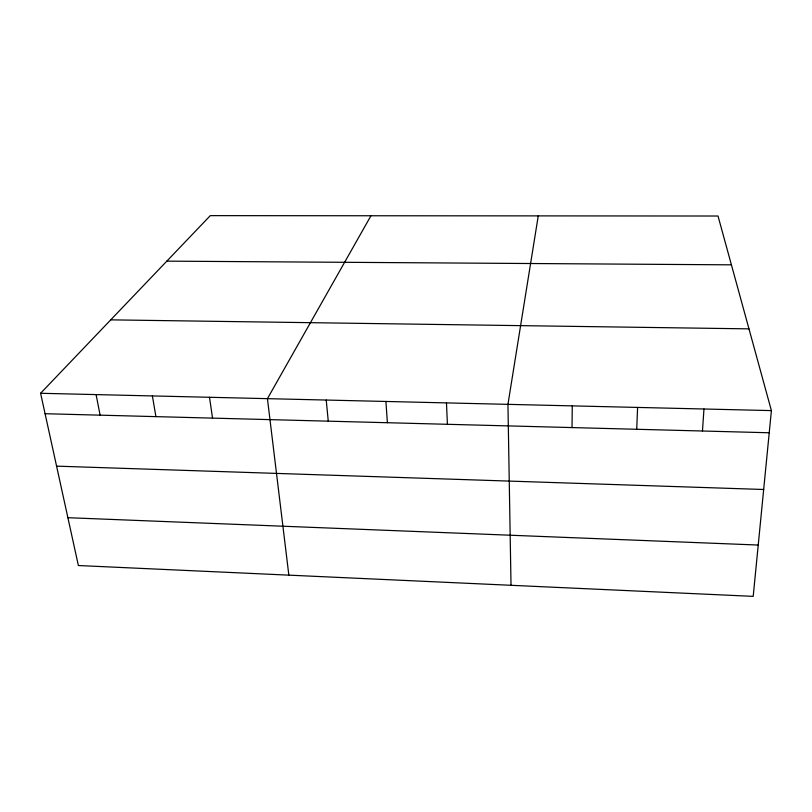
<?xml version="1.0" encoding="UTF-8"?>
<svg xmlns="http://www.w3.org/2000/svg" width="812" height="812" viewBox="0 0 812 812"><rect width="100%" height="100%" fill="white"/><g stroke="black" fill="none" stroke-linecap="round" stroke-linejoin="round"><path stroke-width="1.22" d="M572.024 427.579L572.267 405.878M636.73 429.284L637.593 407.431M702.461 431.01L703.963 409.004M771.4 410.598L753.201 596.363L78.378 565.528L40.6 393.282L210.298 215.637L718.021 216.022L771.4 410.598L40.6 393.282M538.254 215.89L507.947 404.356L511.022 585.3M370.952 215.759L267.432 398.662L288.849 575.14M166.836 261.139L731.409 264.834M110.736 319.857L748.979 328.86M45.076 413.714L769.228 432.766M56.576 466.139L763.676 489.494M67.883 517.701L758.225 545.045M96.09 394.602L100.109 415.155M152.382 395.931L155.924 416.627M209.496 397.281L212.541 418.119M326.231 400.052L328.261 421.164M385.903 401.463L387.395 422.717M446.468 402.904L447.412 424.3"/></g></svg>
